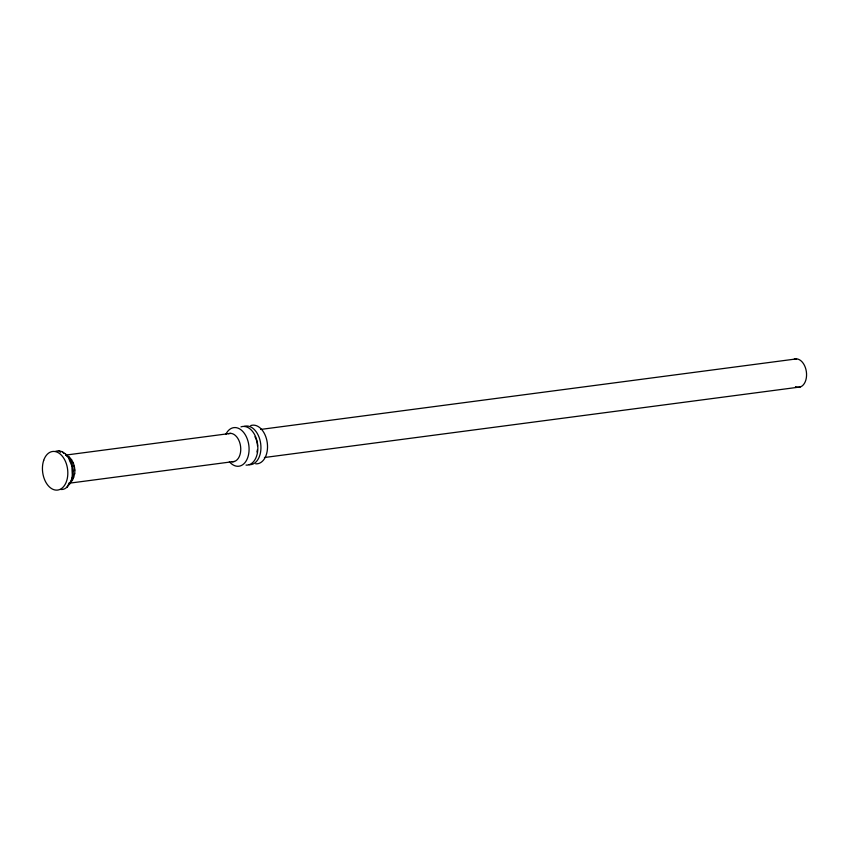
<?xml version="1.0" encoding="UTF-8"?>
<svg xmlns="http://www.w3.org/2000/svg" width="849" height="849" viewBox="0 0 849 849"><rect width="100%" height="100%" fill="white"/><g stroke="black" fill="none" stroke-linecap="round" stroke-linejoin="round"><path stroke-width="1.27" d="M72.345 476.024L71.878 466.016L68.196 457.112C73.523 463.48 74.786 473.073 71.295 480.598L72.345 476.024L74.691 473.721C75.55 466.462 72.77 457.919 65.585 454.905M69.331 483.41L72.579 479.918L74.691 473.721M60.757 489.502C67.082 490.043 69.14 483.59 72.579 479.918M69.459 484.461L72.218 478.475L73.927 477.074M66.975 487.358L68.62 484.1M69.31 483.304L70.69 481.701M72.547 471.046L74.839 470.07M55.726 451.243C61.701 449.397 66.604 454.427 69.639 458.916L71.656 459.829M66.19 455.032L230.779 433.372M260.739 429.424L796.585 358.883M68.578 483.293L234.473 461.453M264.432 457.515L800.289 386.964M74.351 466.366L71.878 466.016M73.269 462.875L70.403 461.262M65.585 455.011L69.618 457.441M58.974 450.819L60.47 452.252M62.285 451.71L63.908 453.515M65.437 453.854L67.336 456.21M794.197 359.191A14.284 9.222 82.5 0 1 806.55 373.74A14.284 9.222 82.5 0 1 795.471 386.624M250.678 425.582A19.463 12.555 82.5 0 1 267.276 442.849A19.463 12.555 82.5 0 1 255.719 463.83M228.392 433.68A14.284 9.222 82.5 0 1 240.575 446.362A14.284 9.222 82.5 0 1 232.085 461.771M225.781 434.433A19.463 12.555 82.5 0 1 243.387 432.12A19.463 12.555 82.5 0 1 246.985 459.405A19.463 12.555 82.5 0 1 229.368 461.718M244.088 426.442A19.463 12.555 82.5 0 1 260.685 443.719A19.463 12.555 82.5 0 1 249.118 464.7M254.933 436.726A14.284 9.222 82.5 0 1 257.534 446.012M257.396 449.662A14.284 9.222 82.5 0 1 256.939 451.955M240.999 426.856A19.463 12.555 82.5 0 1 257.587 444.123A19.463 12.555 82.5 0 1 246.03 465.103M43.702 460.338A19.463 12.555 82.5 0 0 56.023 490.117A19.463 12.555 82.5 0 0 65.66 461.888A19.463 12.555 82.5 0 0 43.702 460.338"/></g></svg>
